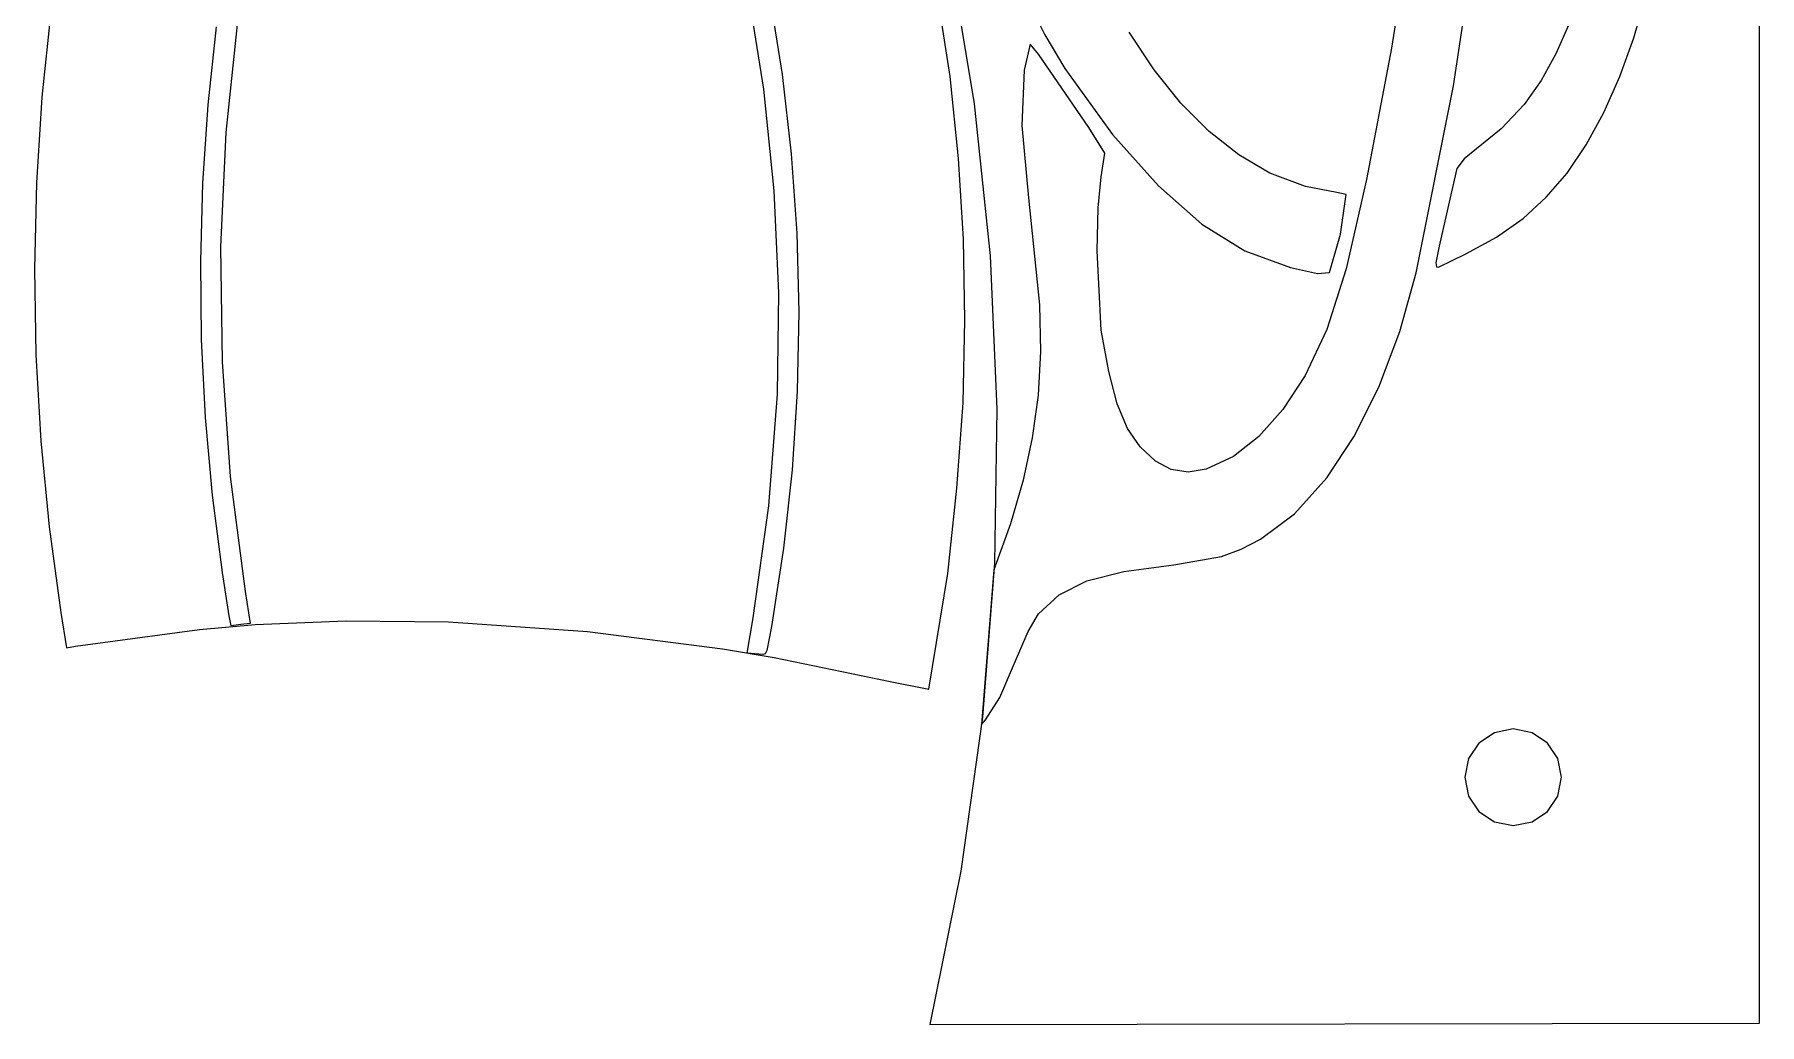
# Model space of a CAD drawing. Extents: x -920 to 149, y 485 to 1341.
# Drawn here: x -597.3 to -499.2, y 772.5 to 828.8 of the extents above; entities that cross this region are included whole.
import ezdxf

# ---------------------------------------------------------------- set-up
doc = ezdxf.new("R2010")
doc.units = 0

msp = doc.modelspace()

# ---------------------------------------------------------------- linework, layer by layer
at = {"layer": 'Layer 1'}
for p, q in [((-499.2339, 772.62631), (-499.23393, 1033.03731)), ((-516.6312, 825.913381), (-514.76072, 838.249815)), ((-518.82324, 836.332794), (-520.15289, 828.052154)), ((-545.291485, 833.450324), (-543.866078, 824.886813)), ((-545.23061, 826.43387), (-546.223952, 832.84414)), ((-555.816836, 825.725544), (-556.7379, 831.475)), ((-555.5052, 831.06913), (-554.787185, 826.553689)), ((-540.826395, 830.803804), (-539.841862, 828.815709)), ((-506.382156, 828.644086), (-505.702492, 830.991091)), ((-596.344509, 830.126451), (-596.845825, 825.27215)), ((-585.719768, 829.756464), (-586.399611, 823.26726)), ((-510.06698, 829.396105), (-510.803906, 827.735254)), ((-587.396662, 824.826466), (-586.92241, 829.257617)), ((-539.841862, 828.815709), (-538.719055, 826.899167)), ((-533.635823, 826.813966), (-535.057633, 828.957026)), ((-507.178566, 826.435716), (-506.382156, 828.644086)), ((-540.69275, 828.282628), (-541.01675, 826.805728)), ((-540.20749, 827.707464), (-540.69275, 828.282628)), ((-537.3436, 823.549594), (-540.20749, 827.707464)), ((-520.15289, 828.052154), (-521.573326, 820.58397)), ((-510.803906, 827.735254), (-511.650852, 826.217912)), ((-554.787185, 826.553689), (-554.269875, 822.043685)), ((-541.01675, 826.805728), (-541.16254, 823.647524)), ((-538.719055, 826.899167), (-535.99576, 823.14185)), ((-532.115009, 824.928089), (-533.635823, 826.813966)), ((-555.226106, 819.942384), (-555.816836, 825.725544)), ((-544.755011, 821.775884), (-545.23061, 826.43387)), ((-518.74189, 815.280115), (-516.6312, 825.913381)), ((-511.650852, 826.217912), (-512.60576, 824.848307)), ((-508.081657, 824.39703), (-507.178566, 826.435716)), ((-596.845825, 825.27215), (-597.15448, 820.399985)), ((-587.696899, 820.384408), (-587.396662, 824.826466)), ((-543.866078, 824.886813), (-542.958081, 816.238494)), ((-530.505172, 823.313062), (-532.115009, 824.928089)), ((-512.60576, 824.848307), (-513.91456, 823.46385)), ((-541.16254, 823.647524), (-540.7713, 819.541568)), ((-536.4346, 822.080934), (-537.3436, 823.549594)), ((-509.081363, 822.559078), (-508.081657, 824.39703)), ((-586.399611, 823.26726), (-586.697454, 816.755987)), ((-535.99576, 823.14185), (-533.395998, 820.218762)), ((-528.816293, 821.982552), (-530.505172, 823.313062)), ((-513.91456, 823.46385), (-516.01845, 821.765297)), ((-510.16762, 820.95291), (-509.081363, 822.559078)), ((-554.269875, 822.043685), (-553.953274, 817.540493)), ((-544.476068, 817.18535), (-544.755011, 821.775884)), ((-536.64337, 820.740444), (-536.4346, 822.080934)), ((-527.05835, 820.950226), (-528.816293, 821.982552)), ((-516.01845, 821.765297), (-516.425959, 821.206341)), ((-536.812249, 818.980558), (-536.64337, 820.740444)), ((-525.033056, 820.197013), (-527.05835, 820.950226)), ((-521.573326, 820.58397), (-522.728703, 815.509954)), ((-516.425959, 821.206341), (-516.83031, 819.465187)), ((-511.349505, 819.572929), (-510.16762, 820.95291)), ((-597.15448, 820.399985), (-597.269563, 815.515519)), ((-587.823062, 815.938063), (-587.696899, 820.384408)), ((-554.967644, 814.151782), (-555.226106, 819.942384)), ((-533.395998, 820.218762), (-530.933408, 818.049084)), ((-523.2472, 819.850036), (-525.033056, 820.197013)), ((-522.72373, 819.728087), (-523.2472, 819.850036)), ((-523.049501, 817.476142), (-522.72373, 819.728087)), ((-540.7713, 819.541568), (-540.152648, 813.470527)), ((-536.86852, 816.531164), (-536.812249, 818.980558)), ((-516.83031, 819.465187), (-517.43181, 816.800757)), ((-512.669998, 818.373296), (-511.349505, 819.572929)), ((-530.933408, 818.049084), (-528.476693, 816.534431)), ((-514.176299, 817.316383), (-512.669998, 818.373296)), ((-586.697454, 816.755987), (-586.612766, 810.229691)), ((-553.953274, 817.540493), (-553.837387, 813.045492)), ((-544.390665, 812.584001), (-544.476068, 817.18535)), ((-523.67765, 815.301487), (-523.049501, 817.476142)), ((-517.43181, 816.800757), (-517.623, 815.85404)), ((-515.91561, 816.36456), (-514.176299, 817.316383)), ((-587.775094, 811.494052), (-587.823062, 815.938063)), ((-542.958081, 816.238494), (-542.573628, 807.528871)), ((-536.64337, 812.027794), (-536.86852, 816.531164)), ((-528.476693, 816.534431), (-525.89456, 815.57642)), ((-517.623, 815.85404), (-517.623, 815.854)), ((-517.623, 815.854), (-517.590674, 815.628132)), ((-517.47209, 815.602353), (-515.91561, 816.36456)), ((-597.269563, 815.515519), (-597.190165, 810.624314)), ((-525.89456, 815.57642), (-524.362835, 815.244335)), ((-524.362835, 815.244335), (-523.67765, 815.301487)), ((-522.728703, 815.509954), (-523.823363, 812.055638)), ((-519.668863, 811.942876), (-518.74189, 815.280115)), ((-517.590674, 815.628132), (-517.47209, 815.602353)), ((-555.04338, 808.38), (-554.967644, 814.151782)), ((-553.837387, 813.045492), (-553.922218, 808.560059)), ((-540.152648, 813.470527), (-540.103698, 810.815772)), ((-544.49569, 807.89357), (-544.390665, 812.584001)), ((-536.221769, 809.672657), (-536.64337, 812.027794)), ((-523.823363, 812.055638), (-525.06165, 809.446554)), ((-520.873047, 808.778244), (-519.668863, 811.942876)), ((-587.552934, 807.058997), (-587.775094, 811.494052)), ((-540.103698, 810.815772), (-540.237634, 808.316684)), ((-597.190165, 810.624314), (-596.915375, 805.731934)), ((-586.612766, 810.229691), (-586.145018, 803.695417)), ((-535.730171, 807.829907), (-536.221769, 809.672657)), ((-525.06165, 809.446554), (-526.320448, 807.506069)), ((-555.54228, 802.042712), (-555.04338, 808.38)), ((-553.922218, 808.560059), (-554.207771, 804.085569)), ((-544.842951, 803.034916), (-544.49569, 807.89357)), ((-540.237634, 808.316684), (-540.561429, 805.899632)), ((-535.143783, 806.42483), (-535.730171, 807.829907)), ((-522.283283, 805.949347), (-520.873047, 808.778244)), ((-587.156526, 802.639519), (-587.552934, 807.058997)), ((-542.573628, 807.528871), (-542.718853, 798.781447)), ((-526.320448, 807.506069), (-527.679691, 805.968974)), ((-540.561429, 805.899632), (-541.08206, 803.490983)), ((-534.43781, 805.382714), (-535.143783, 806.42483)), ((-527.679691, 805.968974), (-529.133699, 804.840644)), ((-523.82841, 803.619315), (-522.283283, 805.949347)), ((-596.915375, 805.731934), (-596.444283, 800.843942)), ((-533.566253, 804.568445), (-534.43781, 805.382714)), ((-554.207771, 804.085569), (-554.69405, 799.623401)), ((-532.661246, 804.091729), (-533.566253, 804.568445)), ((-531.704267, 803.946441), (-532.661246, 804.091729)), ((-530.67679, 804.126454), (-531.704267, 803.946441)), ((-529.133699, 804.840644), (-530.67679, 804.126454)), ((-586.145018, 803.695417), (-585.29368, 797.16021)), ((-545.35567, 798.185), (-544.842951, 803.034916)), ((-541.08206, 803.490983), (-541.806502, 801.017106)), ((-525.66875, 801.581078), (-523.82841, 803.619315)), ((-586.58581, 798.242238), (-587.156526, 802.639519)), ((-556.4298, 795.6689), (-555.54228, 802.042712)), ((-541.806502, 801.017106), (-542.74173, 798.404368)), ((-527.59666, 800.145625), (-525.66875, 801.581078)), ((-596.444283, 800.843942), (-595.77598, 795.9659)), ((-528.688021, 799.572374), (-527.59666, 800.145625)), ((-554.69405, 799.623401), (-555.38106, 795.17493)), ((-532.52091, 798.674405), (-529.81577, 799.152959)), ((-529.81577, 799.152959), (-528.688021, 799.572374)), ((-586.19924, 795.773088), (-586.58581, 798.242238)), ((-546.45, 791.618), (-545.35567, 798.185)), ((-542.74173, 798.404368), (-543.45175, 789.599228)), ((-542.718853, 798.781447), (-543.399889, 790.019726)), ((-537.469275, 797.761496), (-535.354574, 798.308346)), ((-535.354574, 798.308346), (-532.52091, 798.674405)), ((-585.29368, 797.16021), (-585.0051, 795.35313)), ((-539.029831, 796.973989), (-537.469275, 797.761496)), ((-540.20106, 795.885955), (-539.029831, 796.973989)), ((-595.77598, 795.9659), (-595.46021, 793.96111)), ((-587.88493, 795.011095), (-584.73741, 795.281832)), ((-586.10004, 795.21924), (-586.19924, 795.773088)), ((-585.55259, 795.2862), (-586.10004, 795.21924)), ((-585.0051, 795.35313), (-585.55259, 795.2862)), ((-584.73741, 795.281832), (-579.555019, 795.492415)), ((-579.555019, 795.492415), (-573.73161, 795.446902)), ((-573.73161, 795.446902), (-565.832844, 794.899222)), ((-556.76653, 793.64899), (-556.4298, 795.6689)), ((-555.38106, 795.17493), (-555.651742, 793.802046)), ((-540.804994, 794.885722), (-540.20106, 795.885955)), ((-594.94685, 794.04851), (-587.88493, 795.011095)), ((-565.832844, 794.899222), (-558.16741, 793.913122)), ((-541.57203, 793.084565), (-540.804994, 794.885722)), ((-595.46021, 793.96111), (-594.94685, 794.04851)), ((-558.16741, 793.913122), (-555.23928, 793.416814)), ((-555.8799, 793.58669), (-556.76653, 793.64899)), ((-555.747866, 793.623759), (-555.8799, 793.58669)), ((-555.651742, 793.802046), (-555.747866, 793.623759)), ((-555.23928, 793.416814), (-548.64443, 792.048864)), ((-542.403767, 791.144471), (-541.57203, 793.084565)), ((-548.64443, 792.048864), (-546.44991, 791.618017)), ((-546.44991, 791.618017), (-546.45, 791.618)), ((-543.21482, 789.877015), (-542.403767, 791.144471)), ((-543.399889, 790.019726), (-544.62287, 781.267213)), ((-543.452, 789.599), (-543.21482, 789.877015)), ((-543.45175, 789.599228), (-543.452, 789.599)), ((-513.232, 789.353), (-514.302419, 789.13689)), ((-512.161569, 789.13689), (-513.232, 789.353)), ((-513.232, 789.353), (-513.232, 789.353)), ((-515.176539, 788.547539), (-515.76589, 787.673419)), ((-514.302419, 789.13689), (-515.176539, 788.547539)), ((-511.28745, 788.547539), (-512.161569, 789.13689)), ((-510.698106, 787.673419), (-511.28745, 788.547539)), ((-515.76589, 787.673419), (-515.982, 786.603)), ((-510.482, 786.603), (-510.698106, 787.673419)), ((-515.982, 786.603), (-515.76589, 785.532581)), ((-510.698106, 785.532581), (-510.482, 786.603)), ((-515.76589, 785.532581), (-515.176539, 784.658461)), ((-511.28745, 784.658461), (-510.698106, 785.532581)), ((-515.176539, 784.658461), (-514.302419, 784.06911)), ((-512.161569, 784.06911), (-511.28745, 784.658461)), ((-514.302419, 784.06911), (-513.232, 783.853)), ((-513.232, 783.853), (-512.161569, 784.06911)), ((-544.62287, 781.267213), (-546.39393, 772.54741)), ((-546.394, 772.547), (-499.2339, 772.62631)), ((-546.39393, 772.54741), (-546.394, 772.547))]:
    msp.add_line(p, q, dxfattribs=at)

doc.saveas('drawing.dxf')
